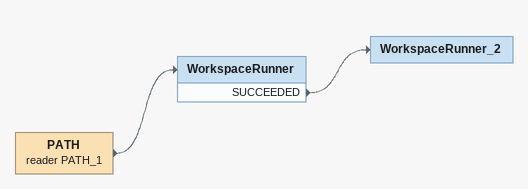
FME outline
PATH (reader PATH_1)
    -> WorkspaceRunner
WorkspaceRunner
    SUCCEEDED -> WorkspaceRunner_2
WorkspaceRunner_2
